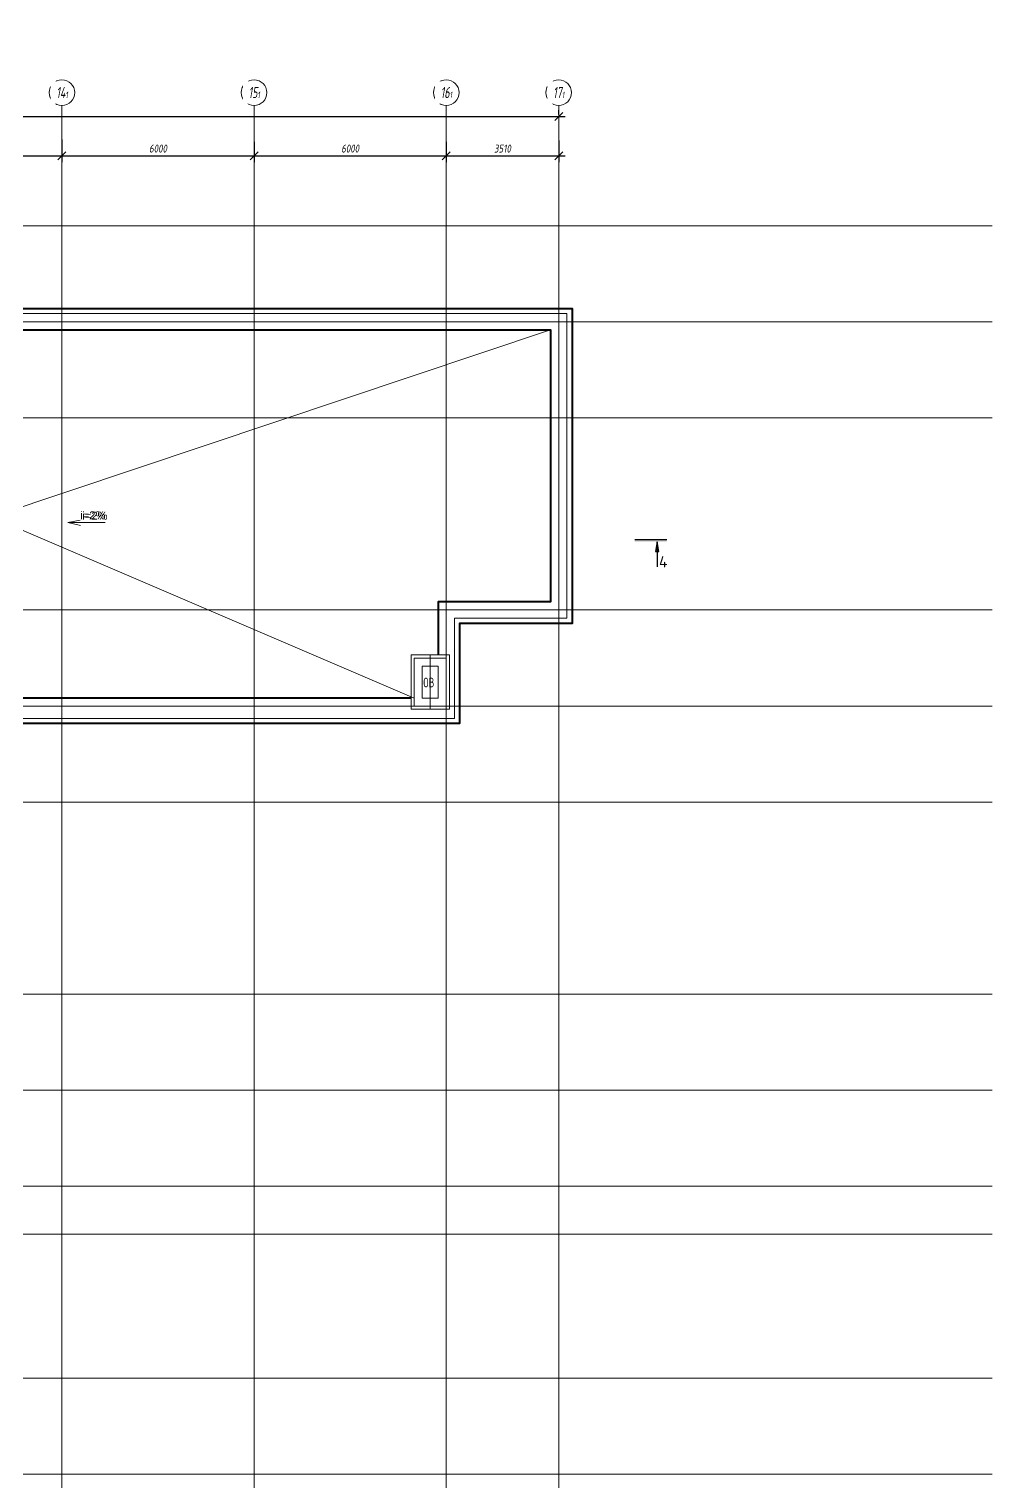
# Model space of a CAD drawing. Extents: x -96705 to 1864084, y -482104 to 235.
# Drawn here: x 1101859 to 1131952, y -119592 to -74203 of the extents above; entities that cross this region are included whole.
import ezdxf
from ezdxf import colors
from ezdxf.entities.mleader import LeaderData, LeaderLine
from ezdxf.math import Vec2, Vec3

# ---------------------------------------------------------------- set-up
doc = ezdxf.new("R2010")
doc.units = 0
doc.header["$LTSCALE"] = 100
doc.header["$PDMODE"] = 1
doc.header["$PDSIZE"] = 200
for name, pattern in [('ACAD_ISO02W100', [15, 12, -3]), ('CENTER', [2, 1.25, -0.25, 0.25, -0.25]), ('HIDDEN', [6, 4, -2])]:
    doc.linetypes.add(name, pattern=pattern)
doc.layers.get('Defpoints').update_dxf_attribs({"color": 42})
for name, color, linetype, lineweight in [('АР_Навесной фасад', 5, 'Continuous', 5), ('АР_Оси', 193, 'Continuous', 9), ('АР_Оси размеры', 164, 'Continuous', 9), ('АР_Отметки', 250, 'Continuous', 15), ('АР_Разрезы', 175, 'Continuous', 9), ('АР_тонкая линия', 250, 'Continuous', 0), ('перекр 0.3', 181, 'Continuous', 30), ('пунктир', 251, 'Continuous', 13)]:
    doc.layers.add(name, color=color, linetype=linetype, lineweight=lineweight)
doc.layers.add('АР_Отверстия', color=251, linetype='Continuous')
doc.layers.add('Тонкая', color=7, linetype='Continuous')
doc.layers.get('Тонкая').off()
doc.styles.add('ICOCPEUR', font='isocpeur.ttf')
doc.styles.add('ISOCPEUR', font='isocpeui.ttf', dxfattribs={"height": 250})
doc.styles.add('METRO-STYLE', font='isocpeur.ttf', dxfattribs={"width": 0.9, "oblique": 15})
doc.styles.get("Standard").update_dxf_attribs({"font": 'arial.ttf'})
doc.styles.add('ГОСТ 2.304', font='CS_Gost2304.shx', dxfattribs={"oblique": 10})
doc.dimstyles.new('СПДС', dxfattribs={"dimscale": 100, "dimtxt": 2.5, "dimasz": 2.5, "dimexe": 2, "dimexo": 0.625, "dimgap": 1, "dimtad": 1, "dimdec": 0, "dimrnd": 5, "dimtxsty": 'ГОСТ 2.304', "dimblk": 'OBLIQUE', "dimblk1": 'OBLIQUE', "dimblk2": 'OBLIQUE', "dimcen": 2.5, "dimdle": 2, "dimadec": 0, "dimazin": 2, "dimtfac": 0.75, "dimtdec": 4, "dimtmove": 1, "dimatfit": 3, "dimfxl": 1, "dimtfill": 1, "dimtolj": 1, "dimarcsym": 1})

# ---------------------------------------------------------------- blocks, each defined once
blk = doc.blocks.new('_Oblique')
at = {"color": 0, "linetype": 'ByBlock', "lineweight": -2}
blk.add_line((-0.5, -0.5), (0.5, 0.5), dxfattribs=at)
blk = doc.blocks.new('*D631')
at = {"layer": 'Defpoints', "color": 0, "ltscale": 100, "transparency": 16777216}
for p in [(1102884, -77589), (1096884, -77626), (1102884, -78162)]:
    blk.add_point(p, dxfattribs=at)
at = {"layer": 'АР_Оси размеры', "color": 8, "lineweight": -2, "ltscale": 100, "transparency": 16777216}
for p, q in [((1096884, -77688), (1096884, -78362)), ((1102884, -77651), (1102884, -78362)), ((1096684, -78162), (1103084, -78162))]:
    blk.add_line(p, q, dxfattribs=at)
at = {"layer": 'АР_Оси размеры', "color": 8, "lineweight": -2, "ltscale": 100, "transparency": 16777216, "xscale": 250, "yscale": 250, "zscale": 250, "rotation": 180}
blk.add_blockref('_Oblique', (1096884, -78162), dxfattribs=at)
at = {"layer": 'АР_Оси размеры', "color": 8, "lineweight": -2, "ltscale": 100, "transparency": 16777216, "xscale": 250, "yscale": 250, "zscale": 250}
blk.add_blockref('_Oblique', (1102884, -78162), dxfattribs=at)
at = {"layer": 'АР_Оси размеры', "color": 8, "ltscale": 100, "transparency": 16777216, "insert": (1099884, -77937), "char_height": 250, "attachment_point": 5, "style": 'ГОСТ 2.304', "bg_fill": 3, "box_fill_scale": 1.1, "bg_fill_color": 256, "bg_fill_true_color": 13158600, "bg_fill_transparency": 0}
blk.add_mtext('\\A1;6000', dxfattribs=at)
blk = doc.blocks.new('*D632')
at = {"layer": 'Defpoints', "color": 0, "ltscale": 100, "transparency": 16777216}
for p in [(1102884, -77589), (1108884, -77660), (1108884, -78162)]:
    blk.add_point(p, dxfattribs=at)
at = {"layer": 'АР_Оси размеры', "color": 8, "lineweight": -2, "ltscale": 100, "transparency": 16777216}
for p, q in [((1102884, -77651), (1102884, -78362)), ((1108884, -77722), (1108884, -78362)), ((1102684, -78162), (1109084, -78162))]:
    blk.add_line(p, q, dxfattribs=at)
at = {"layer": 'АР_Оси размеры', "color": 8, "lineweight": -2, "ltscale": 100, "transparency": 16777216, "xscale": 250, "yscale": 250, "zscale": 250, "rotation": 180}
blk.add_blockref('_Oblique', (1102884, -78162), dxfattribs=at)
at = {"layer": 'АР_Оси размеры', "color": 8, "lineweight": -2, "ltscale": 100, "transparency": 16777216, "xscale": 250, "yscale": 250, "zscale": 250}
blk.add_blockref('_Oblique', (1108884, -78162), dxfattribs=at)
at = {"layer": 'АР_Оси размеры', "color": 8, "ltscale": 100, "transparency": 16777216, "insert": (1105884, -77937), "char_height": 250, "attachment_point": 5, "style": 'ГОСТ 2.304', "bg_fill": 3, "box_fill_scale": 1.1, "bg_fill_color": 256, "bg_fill_true_color": 13158600, "bg_fill_transparency": 0}
blk.add_mtext('\\A1;6000', dxfattribs=at)
blk = doc.blocks.new('*D633')
at = {"layer": 'Defpoints', "color": 0, "ltscale": 100, "transparency": 16777216}
for p in [(1108884, -77660), (1114884, -77660), (1114884, -78162)]:
    blk.add_point(p, dxfattribs=at)
at = {"layer": 'АР_Оси размеры', "color": 8, "lineweight": -2, "ltscale": 100, "transparency": 16777216}
for p, q in [((1108884, -77722), (1108884, -78362)), ((1114884, -77723), (1114884, -78362)), ((1108684, -78162), (1115084, -78162))]:
    blk.add_line(p, q, dxfattribs=at)
at = {"layer": 'АР_Оси размеры', "color": 8, "lineweight": -2, "ltscale": 100, "transparency": 16777216, "xscale": 250, "yscale": 250, "zscale": 250, "rotation": 180}
blk.add_blockref('_Oblique', (1108884, -78162), dxfattribs=at)
at = {"layer": 'АР_Оси размеры', "color": 8, "lineweight": -2, "ltscale": 100, "transparency": 16777216, "xscale": 250, "yscale": 250, "zscale": 250}
blk.add_blockref('_Oblique', (1114884, -78162), dxfattribs=at)
at = {"layer": 'АР_Оси размеры', "color": 8, "ltscale": 100, "transparency": 16777216, "insert": (1111884, -77937), "char_height": 250, "attachment_point": 5, "style": 'ГОСТ 2.304', "bg_fill": 3, "box_fill_scale": 1.1, "bg_fill_color": 256, "bg_fill_true_color": 13158600, "bg_fill_transparency": 0}
blk.add_mtext('\\A1;6000', dxfattribs=at)
blk = doc.blocks.new('*D634')
at = {"layer": 'Defpoints', "color": 0, "ltscale": 100, "transparency": 16777216}
for p in [(1114884, -77660), (1118394, -77623), (1118394, -78162)]:
    blk.add_point(p, dxfattribs=at)
at = {"layer": 'АР_Оси размеры', "color": 8, "lineweight": -2, "ltscale": 100, "transparency": 16777216}
for p, q in [((1114884, -77723), (1114884, -78362)), ((1118394, -77686), (1118394, -78362)), ((1114684, -78162), (1118594, -78162))]:
    blk.add_line(p, q, dxfattribs=at)
at = {"layer": 'АР_Оси размеры', "color": 8, "lineweight": -2, "ltscale": 100, "transparency": 16777216, "xscale": 250, "yscale": 250, "zscale": 250, "rotation": 180}
blk.add_blockref('_Oblique', (1114884, -78162), dxfattribs=at)
at = {"layer": 'АР_Оси размеры', "color": 8, "lineweight": -2, "ltscale": 100, "transparency": 16777216, "xscale": 250, "yscale": 250, "zscale": 250}
blk.add_blockref('_Oblique', (1118394, -78162), dxfattribs=at)
at = {"layer": 'АР_Оси размеры', "color": 8, "ltscale": 100, "transparency": 16777216, "insert": (1116639, -77937), "char_height": 250, "attachment_point": 5, "style": 'ГОСТ 2.304', "bg_fill": 3, "box_fill_scale": 1.1, "bg_fill_color": 256, "bg_fill_true_color": 13158600, "bg_fill_transparency": 0}
blk.add_mtext('\\A1;3510', dxfattribs=at)
blk = doc.blocks.new('*D639')
at = {"layer": 'Defpoints', "color": 0, "ltscale": 100, "transparency": 16777216}
for p in [(1054884, -76939), (1118394, -76939), (1118394, -76939)]:
    blk.add_point(p, dxfattribs=at)
at = {"layer": 'АР_Оси размеры', "color": 8, "lineweight": -2, "ltscale": 100, "transparency": 16777216}
for p, q in [((1054684, -76939), (1118594, -76939)), ((1054884, -76877), (1054884, -76739)), ((1118394, -76877), (1118394, -76739))]:
    blk.add_line(p, q, dxfattribs=at)
at = {"layer": 'АР_Оси размеры', "color": 8, "lineweight": -2, "ltscale": 100, "transparency": 16777216, "xscale": 250, "yscale": 250, "zscale": 250, "rotation": 180}
blk.add_blockref('_Oblique', (1054884, -76939), dxfattribs=at)
at = {"layer": 'АР_Оси размеры', "color": 8, "lineweight": -2, "ltscale": 100, "transparency": 16777216, "xscale": 250, "yscale": 250, "zscale": 250}
blk.add_blockref('_Oblique', (1118394, -76939), dxfattribs=at)
at = {"layer": 'АР_Оси размеры', "color": 8, "ltscale": 100, "transparency": 16777216, "insert": (1086639, -76714), "char_height": 250, "attachment_point": 5, "style": 'ГОСТ 2.304', "bg_fill": 3, "box_fill_scale": 1.1, "bg_fill_color": 256, "bg_fill_true_color": 13158600, "bg_fill_transparency": 0}
blk.add_mtext('\\A1;63510', dxfattribs=at)
blk = doc.blocks.new('_DotSmall')
at = {"color": 0, "linetype": 'ByBlock', "const_width": 0.5}
blk.add_lwpolyline([(-0.0625, 0, 1), (0.0625, 0, 1)], format="xyb", close=True, dxfattribs=at)
blk = doc.blocks.new('A$C60573c2e')
at = {"layer": 'АР_Разрезы', "ltscale": 100}
h = blk.add_hatch(color=8, dxfattribs=at)
h.dxf.hatch_style = 1
h.paths.add_polyline_path([(65884, -9869), (65884, -9799), (66884, -9799), (66884, -9869)])
h.paths.add_polyline_path([(66534, -10170), (66584, -9869), (66584, -10170)])
h.paths.add_polyline_path([(66584, -10170), (66584, -9869), (66634, -10170)])
at = {"layer": 'АР_Разрезы', "color": 8, "lineweight": 25, "ltscale": 100}
for p, q in [((65884, -9799, -2792), (66884, -9799, -2792)), ((66584, -9869, -2792), (66534, -10170, -2792)), ((66634, -10170, -2792), (66584, -9869, -2792)), ((66534, -10170, -2792), (66634, -10170, -2792))]:
    blk.add_line(p, q, dxfattribs=at)
at = {"layer": 'АР_Разрезы', "color": 8, "lineweight": 25, "ltscale": 100, "elevation": -2792}
blk.add_lwpolyline([(66584, -9869), (66584, -10653)], dxfattribs=at)
at = {"layer": 'АР_Разрезы', "color": 8, "lineweight": 25, "ltscale": 100, "insert": (66905, -10319, -2792), "char_height": 350, "width": 583.33, "attachment_point": 3, "style": 'METRO-STYLE'}
blk.add_mtext('{\\Q0;\\W1;4}', dxfattribs=at)
blk = doc.blocks.new('A$C6f2de472')
at = {"layer": 'АР_тонкая линия', "color": 8, "ltscale": 100}
for p, q in [((55, -69), (55, -734)), ((55, -734), (10, -510)), ((10, -510), (55, -734)), ((55, -734), (104, -506))]:
    blk.add_line(p, q, dxfattribs=at)

msp = doc.modelspace()

# ---------------------------------------------------------------- linework, layer by layer
at = {"layer": 'АР_Навесной фасад', "color": 8, "lineweight": 40, "ltscale": 100}
for points in [[(1066462.6, -79931.7), (1076302.6, -79931.7), (1076302.6, -82931.7), (1084462.6, -82931.7), (1084462.6, -79421.7), (1092803.2, -79421.7), (1092802.6, -82931.7), (1118812.6, -82931.7), (1118812.6, -92771.7), (1115302.6, -92771.7), (1115302.6, -95901.7), (1085762, -95901.7), (1085762, -96041.7, -0.1768281), (1082992, -102243.1, -0.1882125), (1076442.5, -105236.5), (1076302.5, -105236.5), (1076302.5, -108416.7), (1079432.5, -108416.7), (1079432.5, -111346.7), (1082552.7, -111346.7), (1082552.7, -119686.7)], [(1113783.2, -95101.7), (1085117.6, -95101.7), (1085117.6, -96041.7, -0.1713588), (1082586.2, -101704.2, -0.1904546), (1076390.9, -104583), (1075632.5, -104583), (1075632.5, -109086.7), (1078762.5, -109086.7), (1078762.5, -112016.7), (1079542.4, -112016.7)]]:
    msp.add_lwpolyline(points, format="xyb", dxfattribs=at)
msp.add_lwpolyline([(1092803.2, -83601.9), (1118142.6, -83601.9), (1118142.6, -92101.7), (1114632.6, -92101.7), (1114632.6, -93753.1)], dxfattribs=at)
at = {"layer": 'АР_Оси', "color": 8, "linetype": 'CENTER', "ltscale": 1000}
for p, q in [((1102883.9, -76589.2), (1102883.9, -132321.6)), ((1108883.9, -76589.2), (1108883.9, -132321.6)), ((1114883.9, -76589.2), (1114883.9, -132321.6)), ((1118393.9, -76589.2), (1118393.9, -132321.6)), ((1048750.2, -80351.7), (1131928.6, -80351.7)), ((1048750.2, -83351.7), (1131928.6, -83351.7)), ((1048750.2, -86351.7), (1131928.6, -86351.7)), ((1048750.2, -92351.7), (1131928.6, -92351.7)), ((1048750.2, -95351.7), (1131928.6, -95351.7)), ((1048750.2, -98351.7), (1131928.6, -98351.7)), ((1048750.2, -104351.7), (1131928.6, -104351.7)), ((1048750.2, -107351.7), (1131928.6, -107351.7)), ((1048750.2, -110351.7), (1131928.6, -110351.7)), ((1048750.2, -111851.7), (1131928.6, -111851.7)), ((1048750.2, -116351.7), (1131928.6, -116351.7)), ((1048750.2, -119351.7), (1131928.6, -119351.7))]:
    msp.add_line(p, q, dxfattribs=at)
at = {"layer": 'АР_Оси', "color": 8, "ltscale": 0.5}
for centre in [(1102883.9, -76189.2), (1108883.9, -76189.2), (1114883.9, -76189.2), (1118393.9, -76189.2)]:
    msp.add_circle(centre, 400, dxfattribs=at)
at = {"layer": 'АР_тонкая линия', "color": 8, "ltscale": 100}
for p, q in [((1118142.6, -83601.9), (1100688.6, -89450.4)), ((1100688.6, -89450.4), (1113883.2, -95101.7)), ((1114382.9, -93753.1), (1114382.9, -95451.7))]:
    msp.add_line(p, q, dxfattribs=at)
msp.add_lwpolyline([(1113783.2, -95451.7), (1114982.6, -95451.7), (1114982.6, -93753.1), (1113783.2, -93753.1)], close=True, dxfattribs=at)
at = {"layer": 'перекр 0.3', "color": 8, "linetype": 'HIDDEN', "lineweight": 5, "ltscale": 50}
for points in [[(1113883.2, -95351.7), (1114882.6, -95351.7), (1114882.6, -93853.1), (1113883.2, -93853.1)], [(1114133.2, -95101.7), (1114632.6, -95101.7), (1114632.6, -94103.1), (1114133.2, -94103.1)]]:
    msp.add_lwpolyline(points, close=True, dxfattribs=at)
at = {"layer": 'пунктир', "color": 8, "linetype": 'ACAD_ISO02W100', "ltscale": 50}
msp.add_lwpolyline([(1092642.6, -83091.7), (1118652.6, -83091.7), (1118652.6, -92611.7), (1115142.6, -92611.7), (1115142.6, -95741.7), (1085602, -95741.7)], dxfattribs=at)

# ---------------------------------------------------------------- block references
at = {"layer": 'АР_тонкая линия', "color": 8, "ltscale": 100, "xscale": 1.754367527776944, "yscale": 1.754367527776944, "zscale": 1.754367527776944, "rotation": 270}
msp.add_blockref('A$C6f2de472', (1104352.7, -89525.1), dxfattribs=at)
at = {"layer": 'Тонкая', "color": 8, "ltscale": 100}
msp.add_blockref('A$C60573c2e', (1054883.9, -80351.7), dxfattribs=at)

# ---------------------------------------------------------------- texts
at = {"layer": 'АР_Отверстия', "color": 8, "ltscale": 100, "insert": (1114338.6, -94617.9), "char_height": 300, "attachment_point": 5, "line_spacing_factor": 0.7, "style": 'ICOCPEUR'}
msp.add_mtext('\\A1;{\\W0.7;ОВ}', dxfattribs=at)
at = {"layer": 'АР_тонкая линия', "color": 8, "ltscale": 100, "char_height": 250, "width": 682.5, "attachment_point": 1}
for insert in [(1103455.6, -89268.1), (1103521.9, -89280.1)]:
    msp.add_mtext('i=2%', dxfattribs=dict(at, insert=insert))

# ---------------------------------------------------------------- next in the draw order: texts
at = {"layer": 'АР_Оси', "color": 8, "ltscale": 0.5, "insert": (1102709.8, -76011.5), "char_height": 350, "width": 123.867, "attachment_point": 1, "line_spacing_factor": 1.149209, "style": 'ГОСТ 2.304', "bg_fill": 2}
msp.add_mtext('{\\W0.8;14\\H0.57143x;1}', dxfattribs=at)
at = {"layer": 'АР_Оси', "color": 8, "char_height": 350, "width": 123.867, "attachment_point": 1, "line_spacing_factor": 1.149209, "style": 'ГОСТ 2.304', "bg_fill": 2}
for s, insert in [('{\\W0.8;15\\H0.57143x;1}', (1108709.8, -76011.5)), ('{\\W0.8;16\\H0.57143x;1}', (1114709.8, -76011.5)), ('{\\W0.8;17\\H0.57143x;1}', (1118219.8, -76011.5))]:
    msp.add_mtext(s, dxfattribs=dict(at, insert=insert))

# ---------------------------------------------------------------- next in the draw order: dimensions: what is measured, and where the dimension line sits
at = {"layer": 'АР_Оси размеры', "color": 8, "ltscale": 100}
dim = msp.add_linear_dim(base=(1102883.9, -78161.6), p1=(1096883.9, -77626), p2=(1102883.9, -77588.9), dimstyle='СПДС', override={"dimclrd": 8, "dimclre": 8, "dimclrt": 8}, dxfattribs=at)
dim.commit()
dim.dimension.update_dxf_attribs({"geometry": '*D631', "text_midpoint": (1099883.9, -77936.6)})

# ---------------------------------------------------------------- next in the draw order: dimensions: what is measured, and where the dimension line sits
for base, p1, p2, picture, middle in [((1118393.9, -76939.2), (1054883.9, -76939.2), (1118393.9, -76939.2), '*D639', (1086638.9, -76714.2)), ((1108883.9, -78161.6), (1102883.9, -77588.9), (1108883.9, -77659.6), '*D632', (1105883.9, -77936.6))]:
    dim = msp.add_linear_dim(base=base, p1=p1, p2=p2, dimstyle='СПДС', override={"dimclrd": 8, "dimclre": 8, "dimclrt": 8}, dxfattribs=at)
    dim.commit()
    dim.dimension.update_dxf_attribs({"geometry": picture, "text_midpoint": middle})

# ---------------------------------------------------------------- next in the draw order: dimensions: what is measured, and where the dimension line sits
dim = msp.add_linear_dim(base=(1114883.9, -78161.6), p1=(1108883.9, -77659.6), p2=(1114883.9, -77660.4), dimstyle='СПДС', override={"dimclrd": 8, "dimclre": 8, "dimclrt": 8}, dxfattribs=at)
dim.commit()
dim.dimension.update_dxf_attribs({"geometry": '*D633', "text_midpoint": (1111883.9, -77936.6)})

# ---------------------------------------------------------------- next in the draw order: dimensions: what is measured, and where the dimension line sits
dim = msp.add_linear_dim(base=(1118393.9, -78161.6), p1=(1114883.9, -77660.4), p2=(1118393.9, -77623.4), dimstyle='СПДС', override={"dimclrd": 8, "dimclre": 8, "dimclrt": 8}, dxfattribs=at)
dim.commit()
dim.dimension.update_dxf_attribs({"geometry": '*D634', "text_midpoint": (1116638.9, -77936.6)})

# ---------------------------------------------------------------- next in the draw order: leaders
at = {"layer": 'АР_Отметки', "color": 8}
ml = msp.add_multileader_mtext('Standard', dxfattribs=at)
ml.set_content('+15,850', color=8, style='ISOCPEUR')
ml.set_leader_properties(color=8, linetype='Continuous', lineweight=-1)
ml.set_arrow_properties(name='DOTSMALL')
ml.build(insert=Vec2(0, 0))
ml.multileader.update_dxf_attribs({"has_text_frame": 1, "text_left_attachment_type": 4, "text_right_attachment_type": 4, "dogleg_length": 100, "arrow_head_size": 180})
ctx = ml.context
ctx.base_point, ctx.char_height, ctx.arrow_head_size, ctx.landing_gap_size, ctx.plane_origin = Vec3(1113079.3, -135415), 250, 180, 50, Vec3(1114004.3, -137758.6)
ctx.left_attachment, ctx.right_attachment = 4, 4
notes = []
notes.append((ctx, [(0, (0, 0, 0), (0, 0), (1, 0), 1, [])]))
ctx.mtext.insert, ctx.mtext.width, ctx.mtext.line_spacing_style, ctx.mtext.flow_direction = Vec3(1113129.3, -135081.6), 852.697, 2, 5
ml = msp.add_multileader_mtext('Standard', dxfattribs=at)
ml.set_content('Л.1', color=8, style='ISOCPEUR')
ml.set_leader_properties(color=8, linetype='Continuous', lineweight=-1)
ml.set_arrow_properties(name='DOTSMALL')
ml.build(insert=Vec2(0, 0))
ml.multileader.update_dxf_attribs({"has_text_frame": 1, "text_left_attachment_type": 4, "text_right_attachment_type": 4, "dogleg_length": 100, "arrow_head_size": 180})
ctx = ml.context
ctx.base_point, ctx.char_height, ctx.arrow_head_size, ctx.landing_gap_size, ctx.plane_origin = Vec3(1113206.5, -129925.9, 0), 250, 180, 50, Vec3(1100310.4, -142466.7, 0)
ctx.left_attachment, ctx.right_attachment = 4, 4
notes.append((ctx, [(0, (0, 0, 0), (0, 0), (1, 0), 1, [])]))
ctx.mtext.insert, ctx.mtext.width, ctx.mtext.line_spacing_style, ctx.mtext.flow_direction = Vec3(1113256.5, -129592.5, 0), 852.697, 2, 5
for ctx, leaders in notes:
    for number, flags, end, landing, length, lines in leaders:
        leader = LeaderData()
        leader.index, (leader.has_last_leader_line, leader.has_dogleg_vector, leader.attachment_direction) = number, flags
        leader.last_leader_point, leader.dogleg_vector, leader.dogleg_length = Vec3(end), Vec3(landing), length
        for number, points, colour, breaks in lines:
            line = LeaderLine()
            line.index, line.vertices, line.color, line.breaks = number, Vec3.list(points), colors.encode_raw_color(colour), breaks
            leader.lines.append(line)
        ctx.leaders.append(leader)

# ---------------------------------------------------------------- next in the draw order: leaders
ml = msp.add_multileader_mtext('Standard', dxfattribs=at)
ml.set_content('+13,700', color=8, style='ISOCPEUR')
ml.set_leader_properties(color=8, linetype='Continuous', lineweight=-1)
ml.set_arrow_properties(name='DOTSMALL')
ml.build(insert=Vec2(0, 0))
ml.multileader.update_dxf_attribs({"has_text_frame": 1, "text_left_attachment_type": 4, "text_right_attachment_type": 4, "dogleg_length": 100, "arrow_head_size": 180})
ctx = ml.context
ctx.base_point, ctx.char_height, ctx.arrow_head_size, ctx.landing_gap_size, ctx.plane_origin = Vec3(1115774.2, -129058.6), 250, 180, 50, Vec3(1115524.9, -129719.4)
ctx.left_attachment, ctx.right_attachment = 4, 4
notes = []
notes.append((ctx, [(0, (0, 0, 0), (0, 0), (1, 0), 1, [])]))
ctx.mtext.insert, ctx.mtext.width, ctx.mtext.line_spacing_style, ctx.mtext.flow_direction = Vec3(1115824.2, -128725.2), 852.697, 2, 5
ml = msp.add_multileader_mtext('Standard', dxfattribs=at)
ml.set_content('+19,400', color=8, style='ISOCPEUR')
ml.set_leader_properties(color=8, linetype='Continuous', lineweight=-1)
ml.set_arrow_properties(name='DOTSMALL')
ml.build(insert=Vec2(0, 0))
ml.multileader.update_dxf_attribs({"has_text_frame": 1, "text_left_attachment_type": 4, "text_right_attachment_type": 4, "dogleg_length": 100, "arrow_head_size": 180})
ctx = ml.context
ctx.base_point, ctx.char_height, ctx.arrow_head_size, ctx.landing_gap_size, ctx.plane_origin = Vec3(1213032.1, -134373.2), 250, 180, 50, Vec3(1213035.1, -136560.6)
ctx.left_attachment, ctx.right_attachment = 4, 4
notes.append((ctx, [(0, (0, 0, 0), (0, 0), (1, 0), 1, [])]))
ctx.mtext.insert, ctx.mtext.width, ctx.mtext.defined_height, ctx.mtext.line_spacing_style, ctx.mtext.flow_direction = Vec3(1213082.1, -134039.9), 696.035, 776.5, 2, 5
ml = msp.add_multileader_mtext('Standard', dxfattribs=at)
ml.set_content('+19,400', color=8, style='ISOCPEUR')
ml.set_leader_properties(color=8, linetype='Continuous', lineweight=-1)
ml.set_arrow_properties(name='DOTSMALL')
ml.build(insert=Vec2(0, 0))
ml.multileader.update_dxf_attribs({"has_text_frame": 1, "text_left_attachment_type": 4, "text_right_attachment_type": 4, "dogleg_length": 100, "arrow_head_size": 180})
ctx = ml.context
ctx.base_point, ctx.char_height, ctx.arrow_head_size, ctx.landing_gap_size, ctx.plane_origin = Vec3(1253275.6, -134758.4), 250, 180, 50, Vec3(1253194.2, -136469.1)
ctx.left_attachment, ctx.right_attachment = 4, 4
notes.append((ctx, [(0, (0, 0, 0), (0, 0), (1, 0), 1, [])]))
ctx.mtext.insert, ctx.mtext.width, ctx.mtext.defined_height, ctx.mtext.line_spacing_style, ctx.mtext.flow_direction = Vec3(1253325.6, -134425.1), 696.035, 776.5, 2, 5
for ctx, leaders in notes:
    for number, flags, end, landing, length, lines in leaders:
        leader = LeaderData()
        leader.index, (leader.has_last_leader_line, leader.has_dogleg_vector, leader.attachment_direction) = number, flags
        leader.last_leader_point, leader.dogleg_vector, leader.dogleg_length = Vec3(end), Vec3(landing), length
        for number, points, colour, breaks in lines:
            line = LeaderLine()
            line.index, line.vertices, line.color, line.breaks = number, Vec3.list(points), colors.encode_raw_color(colour), breaks
            leader.lines.append(line)
        ctx.leaders.append(leader)

doc.saveas('drawing.dxf')
